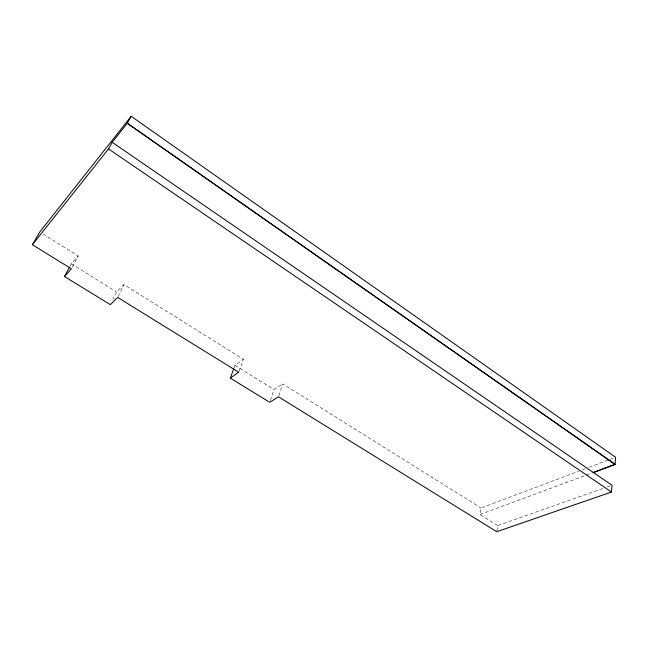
<?xml version="1.0" encoding="UTF-8"?>
<svg xmlns="http://www.w3.org/2000/svg" width="648" height="648" viewBox="0 0 648 648"><rect width="100%" height="100%" fill="white"/><g stroke="black" fill="none" stroke-linecap="round" stroke-linejoin="round"><path stroke-width="0.49" stroke-dasharray="3.24 2.43" d="M496.903 530.834L497.705 525.544L603.426 488.317M497.705 525.544L479.99 514.528L481.067 508.016L578.648 471.218M278.778 395.879L282.731 383.932L481.067 508.016M270.362 400.488L274.039 389.537L282.731 383.932M239.039 371.304L243.429 359.34L123.938 284.594L116.591 291.884L112.841 299.538M234.025 368.096L235.046 365.351L243.429 359.34M118.114 296.573L123.938 284.594M72.309 267.106L78.262 256.017L43.222 234.09M69.984 266.369L71.353 263.825L78.262 256.017M582.439 469.792L585.282 468.723M589.072 467.289L608.966 459.788M609.914 459.432L615.6 457.286M479.99 514.528L593.374 472.522M607.233 486.98L610.092 485.968M71.353 263.825L116.591 291.884M235.046 365.351L274.039 389.537"/><path stroke-width="0.97" d="M615.074 464.268L127.316 123.266L615.057 464.486L593.374 472.522L615.074 464.268L615.6 457.286L131.204 116.284L39.803 231.952L32.4 244.717L71.393 268.815L64.5 276.542L110.346 304.633L117.693 297.432L238.707 372.219L230.291 378.132L269.754 402.311L278.478 396.803L496.765 531.716L611.485 492.026L611.995 485.295L112.217 142.317L127.316 123.266L131.204 116.284M230.291 378.132L233.685 369.004M64.5 276.542L69.522 267.211M32.4 244.717L108.516 148.918L112.217 142.317M108.516 148.918L611.485 492.026"/></g></svg>
